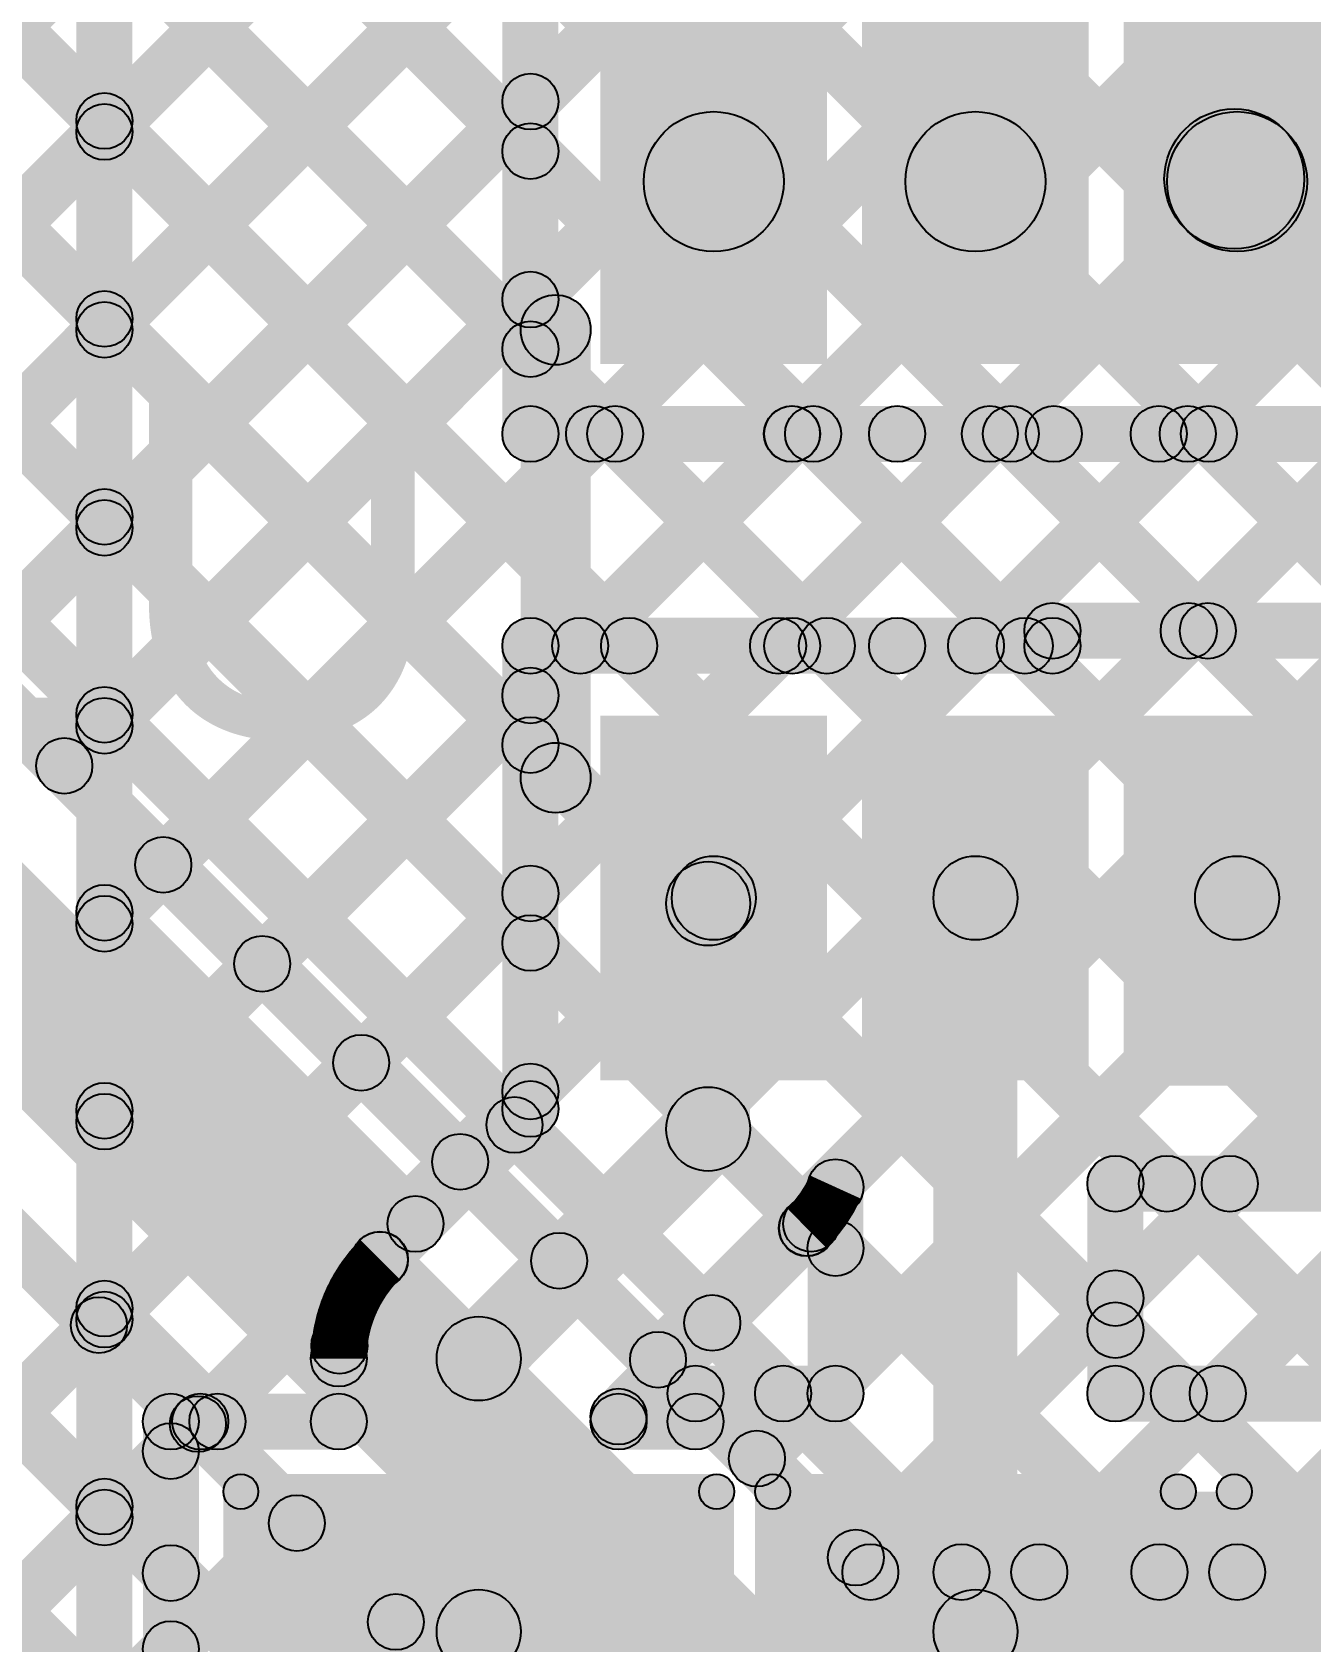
# Model space of a CAD drawing. Header units: millimetres. Extents: x 0 to 5.55, y 0 to 1.02.
# Drawn here: x 1.6252 to 1.8079, y 0.3505 to 0.5805 of the extents above; entities that cross this region are included whole.
import ezdxf

# ---------------------------------------------------------------- set-up
doc = ezdxf.new("R2010")
doc.units = ezdxf.units.MM
doc.header["$MEASUREMENT"] = 0
for name, color, linetype in [('BottomLayer', 5, 'Continuous'), ('BottomOverlay', 54, 'Continuous'), ('BottomPaste', 16, 'Continuous'), ('BottomSolder', 6, 'Continuous'), ('TopLayer', 1, 'Continuous')]:
    doc.layers.add(name, color=color, linetype=linetype)

# ---------------------------------------------------------------- blocks, each defined once
blk = doc.blocks.new('SOT_23_6_B_6')
at = {"layer": 'BottomLayer'}
for points in [[(-0.07323, 0.04961), (-0.02913, 0.04961), (-0.02913, 0.0252), (-0.07323, 0.0252)], [(0.02913, 0.04961), (0.07323, 0.04961), (0.07323, 0.0252), (0.02913, 0.0252)], [(-0.07323, 0.0122), (-0.02913, 0.0122), (-0.02913, -0.0122), (-0.07323, -0.0122)], [(0.02913, 0.0122), (0.07323, 0.0122), (0.07323, -0.0122), (0.02913, -0.0122)], [(-0.07323, -0.0252), (-0.02913, -0.0252), (-0.02913, -0.04961), (-0.07323, -0.04961)], [(0.02913, -0.0252), (0.07323, -0.0252), (0.07323, -0.04961), (0.02913, -0.04961)]]:
    blk.add_hatch(color=5, dxfattribs=at).paths.add_polyline_path(points)
at = {"layer": 'BottomOverlay'}
h = blk.add_hatch(color=54, dxfattribs=at)
edge = h.paths.add_edge_path()
edge.add_arc((-0.03, 0.06), 0.005, 0, 360)
for points in [[(0.031, 0.065), (0.031, 0.055), (-0.03, 0.055), (-0.03, 0.065)], [(0.034, -0.055), (0.034, -0.065), (-0.03, -0.065), (-0.03, -0.055)]]:
    blk.add_hatch(color=54, dxfattribs=at).paths.add_polyline_path(points)
h = blk.add_hatch(color=54, dxfattribs=at)
edge = h.paths.add_edge_path()
edge.add_arc((0.031, 0.06), 0.005, 0, 360)
h = blk.add_hatch(color=54, dxfattribs=at)
edge = h.paths.add_edge_path()
edge.add_arc((-0.09466, -0.039), 0.005, 0, 360)
h = blk.add_hatch(color=54, dxfattribs=at)
edge = h.paths.add_edge_path()
edge.add_arc((-0.08334, -0.039), 0.005, 0, 360)
h = blk.add_hatch(color=54, dxfattribs=at)
edge = h.paths.add_edge_path()
edge.add_arc((-0.03, -0.06), 0.005, 0, 360)
h = blk.add_hatch(color=54, dxfattribs=at)
edge = h.paths.add_edge_path()
edge.add_arc((0.034, -0.06), 0.005, 0, 360)
at = {"layer": 'BottomPaste'}
for points in [[(-0.07323, 0.04961), (-0.02913, 0.04961), (-0.02913, 0.0252), (-0.07323, 0.0252)], [(0.02913, 0.04961), (0.07323, 0.04961), (0.07323, 0.0252), (0.02913, 0.0252)], [(-0.07323, 0.0122), (-0.02913, 0.0122), (-0.02913, -0.0122), (-0.07323, -0.0122)], [(0.02913, 0.0122), (0.07323, 0.0122), (0.07323, -0.0122), (0.02913, -0.0122)], [(-0.07323, -0.0252), (-0.02913, -0.0252), (-0.02913, -0.04961), (-0.07323, -0.04961)], [(0.02913, -0.0252), (0.07323, -0.0252), (0.07323, -0.04961), (0.02913, -0.04961)]]:
    blk.add_hatch(color=16, dxfattribs=at).paths.add_polyline_path(points)
at = {"layer": 'BottomSolder'}
for points in [[(-0.07723, 0.05361), (-0.02513, 0.05361), (-0.02513, 0.0212), (-0.07723, 0.0212)], [(0.02513, 0.05361), (0.07723, 0.05361), (0.07723, 0.0212), (0.02513, 0.0212)], [(-0.07723, 0.0162), (-0.02513, 0.0162), (-0.02513, -0.0162), (-0.07723, -0.0162)], [(0.02513, 0.0162), (0.07723, 0.0162), (0.07723, -0.0162), (0.02513, -0.0162)], [(-0.07723, -0.0212), (-0.02513, -0.0212), (-0.02513, -0.05361), (-0.07723, -0.05361)], [(0.02513, -0.0212), (0.07723, -0.0212), (0.07723, -0.05361), (0.02513, -0.05361)]]:
    blk.add_hatch(color=6, dxfattribs=at).paths.add_polyline_path(points)
at = {"layer": 'BottomOverlay', "const_width": 0.01}
blk.add_lwpolyline([(-0.08334, -0.039, 1), (-0.09466, -0.039, 1)], format="xyb", close=True, dxfattribs=at)
at = {"layer": 'BottomOverlay'}
for centre in [(-0.03, 0.06), (0.031, 0.06), (-0.09466, -0.039), (-0.08334, -0.039), (-0.03, -0.06), (0.034, -0.06)]:
    blk.add_circle(centre, 0.005, dxfattribs=at)
blk = doc.blocks.new('RES_0805_B_22')
at = {"layer": 'BottomLayer'}
for points in [[(-0.06, 0.025), (-0.02, 0.025), (-0.02, -0.025), (-0.06, -0.025)], [(0.02, 0.025), (0.06, 0.025), (0.06, -0.025), (0.02, -0.025)]]:
    blk.add_hatch(color=5, dxfattribs=at).paths.add_polyline_path(points)
at = {"layer": 'BottomOverlay'}
h = blk.add_hatch(color=54, dxfattribs=at)
edge = h.paths.add_edge_path()
edge.add_arc((-0.064, 0.029), 0.0025, 0, 360)
h = blk.add_hatch(color=54, dxfattribs=at)
edge = h.paths.add_edge_path()
edge.add_arc((-0.064, 0.029), 0.0025, 0, 360)
for points in [[(0.064, 0.0315), (0.064, 0.0265), (-0.064, 0.0265), (-0.064, 0.0315)], [(-0.0615, -0.029), (-0.0665, -0.029), (-0.0665, 0.029), (-0.0615, 0.029)], [(0.0665, -0.029), (0.0615, -0.029), (0.0615, 0.029), (0.0665, 0.029)], [(0.064, -0.0265), (0.064, -0.0315), (-0.064, -0.0315), (-0.064, -0.0265)]]:
    blk.add_hatch(color=54, dxfattribs=at).paths.add_polyline_path(points)
h = blk.add_hatch(color=54, dxfattribs=at)
edge = h.paths.add_edge_path()
edge.add_arc((0.064, 0.029), 0.0025, 0, 360)
h = blk.add_hatch(color=54, dxfattribs=at)
edge = h.paths.add_edge_path()
edge.add_arc((0.064, 0.029), 0.0025, 0, 360)
h = blk.add_hatch(color=54, dxfattribs=at)
edge = h.paths.add_edge_path()
edge.add_arc((-0.064, -0.029), 0.0025, 0, 360)
h = blk.add_hatch(color=54, dxfattribs=at)
edge = h.paths.add_edge_path()
edge.add_arc((-0.064, -0.029), 0.0025, 0, 360)
h = blk.add_hatch(color=54, dxfattribs=at)
edge = h.paths.add_edge_path()
edge.add_arc((0.064, -0.029), 0.0025, 0, 360)
h = blk.add_hatch(color=54, dxfattribs=at)
edge = h.paths.add_edge_path()
edge.add_arc((0.064, -0.029), 0.0025, 0, 360)
at = {"layer": 'BottomPaste'}
for points in [[(-0.06, 0.025), (-0.02, 0.025), (-0.02, -0.025), (-0.06, -0.025)], [(0.02, 0.025), (0.06, 0.025), (0.06, -0.025), (0.02, -0.025)]]:
    blk.add_hatch(color=16, dxfattribs=at).paths.add_polyline_path(points)
at = {"layer": 'BottomSolder'}
for points in [[(-0.064, 0.029), (-0.016, 0.029), (-0.016, -0.029), (-0.064, -0.029)], [(0.016, 0.029), (0.064, 0.029), (0.064, -0.029), (0.016, -0.029)]]:
    blk.add_hatch(color=6, dxfattribs=at).paths.add_polyline_path(points)
at = {"layer": 'BottomOverlay'}
for centre in [(-0.064, 0.029), (-0.064, 0.029), (0.064, 0.029), (0.064, 0.029), (-0.064, -0.029), (-0.064, -0.029), (0.064, -0.029), (0.064, -0.029)]:
    blk.add_circle(centre, 0.0025, dxfattribs=at)
blk = doc.blocks.new('C__0805_B_29')
at = {"layer": 'BottomLayer'}
for points in [[(-0.06, 0.03), (-0.02, 0.03), (-0.02, -0.03), (-0.06, -0.03)], [(0.02, 0.03), (0.06, 0.03), (0.06, -0.03), (0.02, -0.03)]]:
    blk.add_hatch(color=5, dxfattribs=at).paths.add_polyline_path(points)
at = {"layer": 'BottomOverlay'}
h = blk.add_hatch(color=54, dxfattribs=at)
edge = h.paths.add_edge_path()
edge.add_arc((-0.064, 0.034), 0.0025, 0, 360)
h = blk.add_hatch(color=54, dxfattribs=at)
edge = h.paths.add_edge_path()
edge.add_arc((-0.064, 0.034), 0.0025, 0, 360)
for points in [[(-0.064, 0.0315), (-0.064, 0.0365), (-0.024, 0.0365), (-0.024, 0.0315)], [(0.024, 0.0315), (0.024, 0.0365), (0.064, 0.0365), (0.064, 0.0315)], [(-0.0665, 0.034), (-0.0615, 0.034), (-0.0615, -0.034), (-0.0665, -0.034)], [(0.0615, 0.034), (0.0665, 0.034), (0.0665, -0.034), (0.0615, -0.034)], [(-0.064, -0.0365), (-0.064, -0.0315), (-0.024, -0.0315), (-0.024, -0.0365)], [(0.024, -0.0365), (0.024, -0.0315), (0.064, -0.0315), (0.064, -0.0365)]]:
    blk.add_hatch(color=54, dxfattribs=at).paths.add_polyline_path(points)
h = blk.add_hatch(color=54, dxfattribs=at)
edge = h.paths.add_edge_path()
edge.add_arc((-0.024, 0.034), 0.0025, 0, 360)
h = blk.add_hatch(color=54, dxfattribs=at)
edge = h.paths.add_edge_path()
edge.add_arc((0.024, 0.034), 0.0025, 0, 360)
h = blk.add_hatch(color=54, dxfattribs=at)
edge = h.paths.add_edge_path()
edge.add_arc((0.064, 0.034), 0.0025, 0, 360)
h = blk.add_hatch(color=54, dxfattribs=at)
edge = h.paths.add_edge_path()
edge.add_arc((0.064, 0.034), 0.0025, 0, 360)
h = blk.add_hatch(color=54, dxfattribs=at)
edge = h.paths.add_edge_path()
edge.add_arc((-0.064, -0.034), 0.0025, 0, 360)
h = blk.add_hatch(color=54, dxfattribs=at)
edge = h.paths.add_edge_path()
edge.add_arc((-0.064, -0.034), 0.0025, 0, 360)
h = blk.add_hatch(color=54, dxfattribs=at)
edge = h.paths.add_edge_path()
edge.add_arc((-0.024, -0.034), 0.0025, 0, 360)
h = blk.add_hatch(color=54, dxfattribs=at)
edge = h.paths.add_edge_path()
edge.add_arc((0.024, -0.034), 0.0025, 0, 360)
h = blk.add_hatch(color=54, dxfattribs=at)
edge = h.paths.add_edge_path()
edge.add_arc((0.064, -0.034), 0.0025, 0, 360)
h = blk.add_hatch(color=54, dxfattribs=at)
edge = h.paths.add_edge_path()
edge.add_arc((0.064, -0.034), 0.0025, 0, 360)
at = {"layer": 'BottomPaste'}
for points in [[(-0.06, 0.03), (-0.02, 0.03), (-0.02, -0.03), (-0.06, -0.03)], [(0.02, 0.03), (0.06, 0.03), (0.06, -0.03), (0.02, -0.03)]]:
    blk.add_hatch(color=16, dxfattribs=at).paths.add_polyline_path(points)
at = {"layer": 'BottomSolder'}
for points in [[(-0.06276, 0.03276), (-0.01724, 0.03276), (-0.01724, -0.03276), (-0.06276, -0.03276)], [(0.01724, 0.03276), (0.06276, 0.03276), (0.06276, -0.03276), (0.01724, -0.03276)]]:
    blk.add_hatch(color=6, dxfattribs=at).paths.add_polyline_path(points)
at = {"layer": 'BottomOverlay'}
for centre in [(-0.064, 0.034), (-0.064, 0.034), (-0.024, 0.034), (0.024, 0.034), (0.064, 0.034), (0.064, 0.034), (-0.064, -0.034), (-0.064, -0.034), (-0.024, -0.034), (0.024, -0.034), (0.064, -0.034), (0.064, -0.034)]:
    blk.add_circle(centre, 0.0025, dxfattribs=at)
blk = doc.blocks.new('C__0805_B_44')
at = {"layer": 'BottomLayer'}
for points in [[(-0.06, 0.03), (-0.02, 0.03), (-0.02, -0.03), (-0.06, -0.03)], [(0.02, 0.03), (0.06, 0.03), (0.06, -0.03), (0.02, -0.03)]]:
    blk.add_hatch(color=5, dxfattribs=at).paths.add_polyline_path(points)
at = {"layer": 'BottomOverlay'}
h = blk.add_hatch(color=54, dxfattribs=at)
edge = h.paths.add_edge_path()
edge.add_arc((-0.064, 0.034), 0.0025, 0, 360)
h = blk.add_hatch(color=54, dxfattribs=at)
edge = h.paths.add_edge_path()
edge.add_arc((-0.064, 0.034), 0.0025, 0, 360)
for points in [[(-0.024, 0.0365), (-0.024, 0.0315), (-0.064, 0.0315), (-0.064, 0.0365)], [(0.064, 0.0365), (0.064, 0.0315), (0.024, 0.0315), (0.024, 0.0365)], [(-0.0615, -0.034), (-0.0665, -0.034), (-0.0665, 0.034), (-0.0615, 0.034)], [(0.0665, -0.034), (0.0615, -0.034), (0.0615, 0.034), (0.0665, 0.034)], [(-0.024, -0.0315), (-0.024, -0.0365), (-0.064, -0.0365), (-0.064, -0.0315)], [(0.064, -0.0315), (0.064, -0.0365), (0.024, -0.0365), (0.024, -0.0315)]]:
    blk.add_hatch(color=54, dxfattribs=at).paths.add_polyline_path(points)
h = blk.add_hatch(color=54, dxfattribs=at)
edge = h.paths.add_edge_path()
edge.add_arc((-0.024, 0.034), 0.0025, 0, 360)
h = blk.add_hatch(color=54, dxfattribs=at)
edge = h.paths.add_edge_path()
edge.add_arc((0.024, 0.034), 0.0025, 0, 360)
h = blk.add_hatch(color=54, dxfattribs=at)
edge = h.paths.add_edge_path()
edge.add_arc((0.064, 0.034), 0.0025, 0, 360)
h = blk.add_hatch(color=54, dxfattribs=at)
edge = h.paths.add_edge_path()
edge.add_arc((0.064, 0.034), 0.0025, 0, 360)
h = blk.add_hatch(color=54, dxfattribs=at)
edge = h.paths.add_edge_path()
edge.add_arc((-0.064, -0.034), 0.0025, 0, 360)
h = blk.add_hatch(color=54, dxfattribs=at)
edge = h.paths.add_edge_path()
edge.add_arc((-0.064, -0.034), 0.0025, 0, 360)
h = blk.add_hatch(color=54, dxfattribs=at)
edge = h.paths.add_edge_path()
edge.add_arc((-0.024, -0.034), 0.0025, 0, 360)
h = blk.add_hatch(color=54, dxfattribs=at)
edge = h.paths.add_edge_path()
edge.add_arc((0.024, -0.034), 0.0025, 0, 360)
h = blk.add_hatch(color=54, dxfattribs=at)
edge = h.paths.add_edge_path()
edge.add_arc((0.064, -0.034), 0.0025, 0, 360)
h = blk.add_hatch(color=54, dxfattribs=at)
edge = h.paths.add_edge_path()
edge.add_arc((0.064, -0.034), 0.0025, 0, 360)
at = {"layer": 'BottomPaste'}
for points in [[(-0.06, 0.03), (-0.02, 0.03), (-0.02, -0.03), (-0.06, -0.03)], [(0.02, 0.03), (0.06, 0.03), (0.06, -0.03), (0.02, -0.03)]]:
    blk.add_hatch(color=16, dxfattribs=at).paths.add_polyline_path(points)
at = {"layer": 'BottomSolder'}
for points in [[(-0.06276, 0.03276), (-0.01724, 0.03276), (-0.01724, -0.03276), (-0.06276, -0.03276)], [(0.01724, 0.03276), (0.06276, 0.03276), (0.06276, -0.03276), (0.01724, -0.03276)]]:
    blk.add_hatch(color=6, dxfattribs=at).paths.add_polyline_path(points)
at = {"layer": 'BottomOverlay'}
for centre in [(-0.064, 0.034), (-0.064, 0.034), (-0.024, 0.034), (0.024, 0.034), (0.064, 0.034), (0.064, 0.034), (-0.064, -0.034), (-0.064, -0.034), (-0.024, -0.034), (0.024, -0.034), (0.064, -0.034), (0.064, -0.034)]:
    blk.add_circle(centre, 0.0025, dxfattribs=at)

msp = doc.modelspace()

# ---------------------------------------------------------------- hatches: boundary and pattern name
at = {"layer": 'BottomLayer'}
for points in [[(1.6395, 0.30098), (1.6315, 0.30098), (1.6315, 0.68402), (1.6395, 0.68402)], [(1.7326, 0.55918), (1.7126, 0.55918), (1.7126, 0.6634), (1.7326, 0.6634)], [(1.807, 0.55958), (1.787, 0.55958), (1.787, 0.663), (1.807, 0.663)], [(1.63833, 0.56345), (1.63267, 0.56911), (1.69577, 0.63221), (1.70143, 0.62655)], [(1.63267, 0.62159), (1.63833, 0.62725), (1.69922, 0.56636), (1.69357, 0.5607)], [(1.77, 0.55918), (1.75, 0.55918), (1.75, 0.615), (1.77, 0.615)], [(1.63833, 0.53517), (1.63267, 0.54083), (1.69577, 0.60392), (1.70143, 0.59827)], [(1.63267, 0.59331), (1.63833, 0.59897), (1.69922, 0.53807), (1.69357, 0.53242)], [(1.70039, 0.52313), (1.69239, 0.52313), (1.69239, 0.59523), (1.70039, 0.59523)], [(1.63833, 0.50688), (1.63267, 0.51254), (1.69357, 0.57343), (1.69922, 0.56778)], [(1.63267, 0.56503), (1.63833, 0.57068), (1.71332, 0.49569), (1.70766, 0.49004)], [(1.78993, 0.55251), (1.80407, 0.56665), (1.80447, 0.56625), (1.79033, 0.55211)], [(1.63833, 0.4786), (1.63267, 0.48426), (1.69357, 0.54515), (1.69922, 0.53949)], [(1.63267, 0.53674), (1.63833, 0.5424), (1.69922, 0.4815), (1.69357, 0.47585)], [(1.69639, 0.51913), (1.69639, 0.52713), (1.7338, 0.52713), (1.7338, 0.51913)], [(1.7338, 0.51913), (1.7338, 0.52713), (1.7488, 0.52713), (1.7488, 0.51913)], [(1.7338, 0.51913), (1.7338, 0.52713), (1.7488, 0.52713), (1.7488, 0.51913)], [(1.7488, 0.51913), (1.7488, 0.52713), (1.7712, 0.52713), (1.7712, 0.51913)], [(1.7712, 0.51913), (1.7712, 0.52713), (1.7862, 0.52713), (1.7862, 0.51913)], [(1.7712, 0.51913), (1.7712, 0.52713), (1.7862, 0.52713), (1.7862, 0.51913)], [(1.7862, 0.51913), (1.7862, 0.52713), (1.82361, 0.52713), (1.82361, 0.51913)], [(1.63833, 0.45032), (1.63267, 0.45597), (1.70266, 0.52596), (1.70832, 0.52031)], [(1.70634, 0.49004), (1.70068, 0.49569), (1.73095, 0.52596), (1.7366, 0.52031)], [(1.70568, 0.52031), (1.71133, 0.52596), (1.7416, 0.49569), (1.73594, 0.49004)], [(1.73462, 0.49004), (1.72896, 0.49569), (1.75923, 0.52596), (1.76489, 0.52031)], [(1.73396, 0.52031), (1.73962, 0.52596), (1.76989, 0.49569), (1.76423, 0.49004)], [(1.7629, 0.49004), (1.75725, 0.49569), (1.78751, 0.52596), (1.79317, 0.52031)], [(1.76224, 0.52031), (1.7679, 0.52596), (1.79604, 0.49783), (1.79038, 0.49217)], [(1.79332, 0.49217), (1.78766, 0.49783), (1.8158, 0.52596), (1.82146, 0.52031)], [(1.79053, 0.52031), (1.79619, 0.52596), (1.82432, 0.49783), (1.81866, 0.49217)], [(1.63267, 0.50846), (1.63833, 0.51411), (1.69922, 0.45322), (1.69357, 0.44756)], [(1.69639, 0.48887), (1.69639, 0.49687), (1.7338, 0.49687), (1.7338, 0.48887)], [(1.7338, 0.48887), (1.7338, 0.49687), (1.7488, 0.49687), (1.7488, 0.48887)], [(1.7338, 0.48887), (1.7338, 0.49687), (1.7488, 0.49687), (1.7488, 0.48887)], [(1.7488, 0.48887), (1.7488, 0.49687), (1.771, 0.49687), (1.771, 0.48887)], [(1.771, 0.491), (1.771, 0.499), (1.827, 0.499), (1.827, 0.491)], [(1.69922, 0.48292), (1.69357, 0.48858), (1.70068, 0.49569), (1.70634, 0.49004)], [(1.70039, 0.42668), (1.69239, 0.42668), (1.69239, 0.49287), (1.70039, 0.49287)], [(1.63833, 0.42203), (1.63267, 0.42769), (1.69357, 0.48858), (1.69922, 0.48292)], [(1.63267, 0.48017), (1.63833, 0.48583), (1.69694, 0.42722), (1.69128, 0.42156)], [(1.785, 0.43), (1.882, 0.43), (1.882, 0.481), (1.785, 0.481)], [(1.7974, 0.45082), (1.7974, 0.46282), (1.86018, 0.46282), (1.86018, 0.45082)], [(1.63833, 0.39375), (1.63267, 0.3994), (1.69357, 0.4603), (1.69922, 0.45464)], [(1.72604, 0.45178), (1.71756, 0.46026), (1.71836, 0.46106), (1.72684, 0.45258)], [(1.63267, 0.45189), (1.63833, 0.45755), (1.68279, 0.41308), (1.67714, 0.40742)], [(1.7278, 0.4238), (1.7158, 0.4238), (1.7158, 0.45602), (1.7278, 0.45602)], [(1.766, 0.352), (1.754, 0.352), (1.754, 0.45682), (1.766, 0.45682)], [(1.65204, 0.37917), (1.64638, 0.38483), (1.69357, 0.43201), (1.69922, 0.42636)], [(1.63267, 0.4236), (1.63833, 0.42926), (1.67191, 0.39568), (1.66626, 0.39002)], [(1.67772, 0.40235), (1.67206, 0.408), (1.69357, 0.42951), (1.69922, 0.42385)], [(1.69324, 0.38676), (1.68476, 0.39524), (1.71756, 0.42804), (1.72604, 0.41956)], [(1.78283, 0.39683), (1.77717, 0.40248), (1.79352, 0.41883), (1.79917, 0.41317)], [(1.78, 0.412), (1.78, 0.42), (1.896, 0.42), (1.896, 0.412)], [(1.78453, 0.41317), (1.79018, 0.41883), (1.82018, 0.38883), (1.81453, 0.38317)], [(1.79746, 0.38317), (1.7918, 0.38883), (1.8218, 0.41883), (1.82746, 0.41317)], [(1.744, 0.386), (1.736, 0.386), (1.736, 0.41551), (1.744, 0.41551)], [(1.784, 0.386), (1.776, 0.386), (1.776, 0.416), (1.784, 0.416)], [(1.71183, 0.37989), (1.70617, 0.38554), (1.73308, 0.41246), (1.73874, 0.4068)], [(1.73369, 0.40743), (1.73935, 0.41309), (1.74283, 0.40961), (1.73717, 0.40396)], [(1.63267, 0.39532), (1.63833, 0.40098), (1.65448, 0.38483), (1.64882, 0.37917)], [(1.71956, 0.39328), (1.72522, 0.39894), (1.73533, 0.38883), (1.72967, 0.38317)], [(1.77717, 0.39224), (1.78283, 0.3979), (1.7919, 0.38883), (1.78624, 0.38317)], [(1.673, 0.382), (1.665, 0.382), (1.665, 0.391), (1.673, 0.391)], [(1.695, 0.352), (1.683, 0.352), (1.683, 0.391), (1.695, 0.391)], [(1.72, 0.382), (1.72, 0.39), (1.74, 0.39), (1.74, 0.382)], [(1.78, 0.382), (1.78, 0.39), (1.9191, 0.39), (1.9191, 0.382)], [(1.64783, 0.37496), (1.64217, 0.38062), (1.64638, 0.38483), (1.65204, 0.37917)], [(1.645, 0.378), (1.645, 0.386), (1.669, 0.386), (1.669, 0.378)], [(1.709, 0.378), (1.709, 0.386), (1.72, 0.386), (1.72, 0.378)], [(1.724, 0.382), (1.716, 0.382), (1.716, 0.386), (1.724, 0.386)], [(1.649, 0.314), (1.641, 0.314), (1.641, 0.382), (1.649, 0.382)], [(1.63833, 0.36546), (1.63267, 0.37112), (1.64217, 0.38062), (1.64783, 0.37496)], [(1.63267, 0.36704), (1.63833, 0.37269), (1.64783, 0.36319), (1.64217, 0.35754)], [(1.734, 0.322), (1.919, 0.322), (1.919, 0.372), (1.734, 0.372)], [(1.76, 0.346), (1.76, 0.358), (1.831, 0.358), (1.831, 0.346)], [(1.63833, 0.33718), (1.63267, 0.34284), (1.64217, 0.35234), (1.64783, 0.34668)]]:
    msp.add_hatch(color=5, dxfattribs=at).paths.add_polyline_path(points)
h = msp.add_hatch(color=5, dxfattribs=at)
edge = h.paths.add_edge_path()
edge.add_arc((1.69639, 0.57061), 0.004, 0, 360)
h = msp.add_hatch(color=5, dxfattribs=at)
edge = h.paths.add_edge_path()
edge.add_arc((1.6355, 0.56785), 0.004, 0, 360)
h = msp.add_hatch(color=5, dxfattribs=at)
edge = h.paths.add_edge_path()
edge.add_arc((1.6355, 0.56628), 0.004, 0, 360)
h = msp.add_hatch(color=5, dxfattribs=at)
edge = h.paths.add_edge_path()
edge.add_arc((1.7226, 0.55918), 0.01, 0, 360)
h = msp.add_hatch(color=5, dxfattribs=at)
edge = h.paths.add_edge_path()
edge.add_arc((1.76, 0.55918), 0.01, 0, 360)
h = msp.add_hatch(color=5, dxfattribs=at)
edge = h.paths.add_edge_path()
edge.add_arc((1.797, 0.55958), 0.01, 0, 360)
h = msp.add_hatch(color=5, dxfattribs=at)
edge = h.paths.add_edge_path()
edge.add_arc((1.797, 0.55958), 0.01, 0, 360)
h = msp.add_hatch(color=5, dxfattribs=at)
edge = h.paths.add_edge_path()
edge.add_arc((1.7974, 0.55918), 0.01, 0, 360)
h = msp.add_hatch(color=5, dxfattribs=at)
edge = h.paths.add_edge_path()
edge.add_arc((1.69639, 0.56353), 0.004, 0, 360)
h = msp.add_hatch(color=5, dxfattribs=at)
edge = h.paths.add_edge_path()
edge.add_arc((1.69639, 0.54232), 0.004, 0, 360)
h = msp.add_hatch(color=5, dxfattribs=at)
edge = h.paths.add_edge_path()
edge.add_arc((1.6355, 0.53957), 0.004, 0, 360)
h = msp.add_hatch(color=5, dxfattribs=at)
edge = h.paths.add_edge_path()
edge.add_arc((1.6355, 0.538), 0.004, 0, 360)
h = msp.add_hatch(color=5, dxfattribs=at)
edge = h.paths.add_edge_path()
edge.add_arc((1.69639, 0.53524), 0.004, 0, 360)
h = msp.add_hatch(color=5, dxfattribs=at)
edge = h.paths.add_edge_path()
edge.add_arc((1.69639, 0.52313), 0.004, 0, 360)
h = msp.add_hatch(color=5, dxfattribs=at)
edge = h.paths.add_edge_path()
edge.add_arc((1.69639, 0.52313), 0.004, 0, 360)
h = msp.add_hatch(color=5, dxfattribs=at)
edge = h.paths.add_edge_path()
edge.add_arc((1.70549, 0.52313), 0.004, 0, 360)
h = msp.add_hatch(color=5, dxfattribs=at)
edge = h.paths.add_edge_path()
edge.add_arc((1.7085, 0.52313), 0.004, 0, 360)
h = msp.add_hatch(color=5, dxfattribs=at)
edge = h.paths.add_edge_path()
edge.add_arc((1.73377, 0.52313), 0.004, 0, 360)
h = msp.add_hatch(color=5, dxfattribs=at)
edge = h.paths.add_edge_path()
edge.add_arc((1.7338, 0.52313), 0.004, 0, 360)
h = msp.add_hatch(color=5, dxfattribs=at)
edge = h.paths.add_edge_path()
edge.add_arc((1.7338, 0.52313), 0.004, 0, 360)
h = msp.add_hatch(color=5, dxfattribs=at)
edge = h.paths.add_edge_path()
edge.add_arc((1.7338, 0.52313), 0.004, 0, 360)
h = msp.add_hatch(color=5, dxfattribs=at)
edge = h.paths.add_edge_path()
edge.add_arc((1.73679, 0.52313), 0.004, 0, 360)
h = msp.add_hatch(color=5, dxfattribs=at)
edge = h.paths.add_edge_path()
edge.add_arc((1.7488, 0.52313), 0.004, 0, 360)
h = msp.add_hatch(color=5, dxfattribs=at)
edge = h.paths.add_edge_path()
edge.add_arc((1.7488, 0.52313), 0.004, 0, 360)
h = msp.add_hatch(color=5, dxfattribs=at)
edge = h.paths.add_edge_path()
edge.add_arc((1.7488, 0.52313), 0.004, 0, 360)
h = msp.add_hatch(color=5, dxfattribs=at)
edge = h.paths.add_edge_path()
edge.add_arc((1.76206, 0.52313), 0.004, 0, 360)
h = msp.add_hatch(color=5, dxfattribs=at)
edge = h.paths.add_edge_path()
edge.add_arc((1.76507, 0.52313), 0.004, 0, 360)
h = msp.add_hatch(color=5, dxfattribs=at)
edge = h.paths.add_edge_path()
edge.add_arc((1.7712, 0.52313), 0.004, 0, 360)
h = msp.add_hatch(color=5, dxfattribs=at)
edge = h.paths.add_edge_path()
edge.add_arc((1.7712, 0.52313), 0.004, 0, 360)
h = msp.add_hatch(color=5, dxfattribs=at)
edge = h.paths.add_edge_path()
edge.add_arc((1.7712, 0.52313), 0.004, 0, 360)
h = msp.add_hatch(color=5, dxfattribs=at)
edge = h.paths.add_edge_path()
edge.add_arc((1.7862, 0.52313), 0.004, 0, 360)
h = msp.add_hatch(color=5, dxfattribs=at)
edge = h.paths.add_edge_path()
edge.add_arc((1.7862, 0.52313), 0.004, 0, 360)
h = msp.add_hatch(color=5, dxfattribs=at)
edge = h.paths.add_edge_path()
edge.add_arc((1.7862, 0.52313), 0.004, 0, 360)
h = msp.add_hatch(color=5, dxfattribs=at)
edge = h.paths.add_edge_path()
edge.add_arc((1.79034, 0.52313), 0.004, 0, 360)
h = msp.add_hatch(color=5, dxfattribs=at)
edge = h.paths.add_edge_path()
edge.add_arc((1.79336, 0.52313), 0.004, 0, 360)
h = msp.add_hatch(color=5, dxfattribs=at)
edge = h.paths.add_edge_path()
edge.add_arc((1.6355, 0.51129), 0.004, 0, 360)
h = msp.add_hatch(color=5, dxfattribs=at)
edge = h.paths.add_edge_path()
edge.add_arc((1.6355, 0.50971), 0.004, 0, 360)
h = msp.add_hatch(color=5, dxfattribs=at)
edge = h.paths.add_edge_path()
edge.add_arc((1.69639, 0.49287), 0.004, 0, 360)
h = msp.add_hatch(color=5, dxfattribs=at)
edge = h.paths.add_edge_path()
edge.add_arc((1.69639, 0.49287), 0.004, 0, 360)
h = msp.add_hatch(color=5, dxfattribs=at)
edge = h.paths.add_edge_path()
edge.add_arc((1.70351, 0.49287), 0.004, 0, 360)
h = msp.add_hatch(color=5, dxfattribs=at)
edge = h.paths.add_edge_path()
edge.add_arc((1.70351, 0.49287), 0.004, 0, 360)
h = msp.add_hatch(color=5, dxfattribs=at)
edge = h.paths.add_edge_path()
edge.add_arc((1.71049, 0.49287), 0.004, 0, 360)
h = msp.add_hatch(color=5, dxfattribs=at)
edge = h.paths.add_edge_path()
edge.add_arc((1.73179, 0.49287), 0.004, 0, 360)
h = msp.add_hatch(color=5, dxfattribs=at)
edge = h.paths.add_edge_path()
edge.add_arc((1.7338, 0.49287), 0.004, 0, 360)
h = msp.add_hatch(color=5, dxfattribs=at)
edge = h.paths.add_edge_path()
edge.add_arc((1.7338, 0.49287), 0.004, 0, 360)
h = msp.add_hatch(color=5, dxfattribs=at)
edge = h.paths.add_edge_path()
edge.add_arc((1.7338, 0.49287), 0.004, 0, 360)
h = msp.add_hatch(color=5, dxfattribs=at)
edge = h.paths.add_edge_path()
edge.add_arc((1.73877, 0.49287), 0.004, 0, 360)
h = msp.add_hatch(color=5, dxfattribs=at)
edge = h.paths.add_edge_path()
edge.add_arc((1.7488, 0.49287), 0.004, 0, 360)
h = msp.add_hatch(color=5, dxfattribs=at)
edge = h.paths.add_edge_path()
edge.add_arc((1.7488, 0.49287), 0.004, 0, 360)
h = msp.add_hatch(color=5, dxfattribs=at)
edge = h.paths.add_edge_path()
edge.add_arc((1.7488, 0.49287), 0.004, 0, 360)
h = msp.add_hatch(color=5, dxfattribs=at)
edge = h.paths.add_edge_path()
edge.add_arc((1.76008, 0.49287), 0.004, 0, 360)
h = msp.add_hatch(color=5, dxfattribs=at)
edge = h.paths.add_edge_path()
edge.add_arc((1.76706, 0.49287), 0.004, 0, 360)
h = msp.add_hatch(color=5, dxfattribs=at)
edge = h.paths.add_edge_path()
edge.add_arc((1.771, 0.495), 0.004, 0, 360)
h = msp.add_hatch(color=5, dxfattribs=at)
edge = h.paths.add_edge_path()
edge.add_arc((1.771, 0.49287), 0.004, 0, 360)
h = msp.add_hatch(color=5, dxfattribs=at)
edge = h.paths.add_edge_path()
edge.add_arc((1.79049, 0.495), 0.004, 0, 360)
h = msp.add_hatch(color=5, dxfattribs=at)
edge = h.paths.add_edge_path()
edge.add_arc((1.79321, 0.495), 0.004, 0, 360)
h = msp.add_hatch(color=5, dxfattribs=at)
edge = h.paths.add_edge_path()
edge.add_arc((1.69639, 0.48575), 0.004, 0, 360)
h = msp.add_hatch(color=5, dxfattribs=at)
edge = h.paths.add_edge_path()
edge.add_arc((1.69639, 0.48575), 0.004, 0, 360)
h = msp.add_hatch(color=5, dxfattribs=at)
edge = h.paths.add_edge_path()
edge.add_arc((1.6355, 0.483), 0.004, 0, 360)
h = msp.add_hatch(color=5, dxfattribs=at)
edge = h.paths.add_edge_path()
edge.add_arc((1.6355, 0.48143), 0.004, 0, 360)
h = msp.add_hatch(color=5, dxfattribs=at)
edge = h.paths.add_edge_path()
edge.add_arc((1.69639, 0.47868), 0.004, 0, 360)
h = msp.add_hatch(color=5, dxfattribs=at)
edge = h.paths.add_edge_path()
edge.add_arc((1.7226, 0.45682), 0.006, 0, 360)
h = msp.add_hatch(color=5, dxfattribs=at)
edge = h.paths.add_edge_path()
edge.add_arc((1.76, 0.45682), 0.006, 0, 360)
h = msp.add_hatch(color=5, dxfattribs=at)
edge = h.paths.add_edge_path()
edge.add_arc((1.7974, 0.45682), 0.006, 0, 360)
h = msp.add_hatch(color=5, dxfattribs=at)
edge = h.paths.add_edge_path()
edge.add_arc((1.69639, 0.45747), 0.004, 0, 360)
h = msp.add_hatch(color=5, dxfattribs=at)
edge = h.paths.add_edge_path()
edge.add_arc((1.7218, 0.45602), 0.006, 0, 360)
h = msp.add_hatch(color=5, dxfattribs=at)
edge = h.paths.add_edge_path()
edge.add_arc((1.7218, 0.45602), 0.006, 0, 360)
h = msp.add_hatch(color=5, dxfattribs=at)
edge = h.paths.add_edge_path()
edge.add_arc((1.6355, 0.45472), 0.004, 0, 360)
h = msp.add_hatch(color=5, dxfattribs=at)
edge = h.paths.add_edge_path()
edge.add_arc((1.6355, 0.45314), 0.004, 0, 360)
h = msp.add_hatch(color=5, dxfattribs=at)
edge = h.paths.add_edge_path()
edge.add_arc((1.69639, 0.45039), 0.004, 0, 360)
h = msp.add_hatch(color=5, dxfattribs=at)
edge = h.paths.add_edge_path()
edge.add_arc((1.69639, 0.42918), 0.004, 0, 360)
h = msp.add_hatch(color=5, dxfattribs=at)
edge = h.paths.add_edge_path()
edge.add_arc((1.6355, 0.42643), 0.004, 0, 360)
h = msp.add_hatch(color=5, dxfattribs=at)
edge = h.paths.add_edge_path()
edge.add_arc((1.69639, 0.42668), 0.004, 0, 360)
h = msp.add_hatch(color=5, dxfattribs=at)
edge = h.paths.add_edge_path()
edge.add_arc((1.69639, 0.42668), 0.004, 0, 360)
h = msp.add_hatch(color=5, dxfattribs=at)
edge = h.paths.add_edge_path()
edge.add_arc((1.6355, 0.42486), 0.004, 0, 360)
h = msp.add_hatch(color=5, dxfattribs=at)
edge = h.paths.add_edge_path()
edge.add_arc((1.69411, 0.42439), 0.004, 0, 360)
h = msp.add_hatch(color=5, dxfattribs=at)
edge = h.paths.add_edge_path()
edge.add_arc((1.7218, 0.4238), 0.006, 0, 360)
h = msp.add_hatch(color=5, dxfattribs=at)
edge = h.paths.add_edge_path()
edge.add_arc((1.7218, 0.4238), 0.006, 0, 360)
h = msp.add_hatch(color=5, dxfattribs=at)
edge = h.paths.add_edge_path()
edge.add_arc((1.74, 0.41551), 0.004, 0, 360)
h = msp.add_hatch(color=5, dxfattribs=at)
edge = h.paths.add_edge_path()
edge.add_arc((1.74, 0.41551), 0.004, 0, 360)
h = msp.add_hatch(color=5, dxfattribs=at)
edge = h.paths.add_edge_path()
edge.add_arc((1.74, 0.41551), 0.004, 0, 360)
h = msp.add_hatch(color=5, dxfattribs=at)
edge = h.paths.add_edge_path()
edge.add_arc((1.78, 0.416), 0.004, 0, 360)
h = msp.add_hatch(color=5, dxfattribs=at)
edge = h.paths.add_edge_path()
edge.add_arc((1.78, 0.416), 0.004, 0, 360)
h = msp.add_hatch(color=5, dxfattribs=at)
edge = h.paths.add_edge_path()
edge.add_arc((1.78735, 0.416), 0.004, 0, 360)
h = msp.add_hatch(color=5, dxfattribs=at)
edge = h.paths.add_edge_path()
edge.add_arc((1.79635, 0.416), 0.004, 0, 360)
h = msp.add_hatch(color=5, dxfattribs=at)
edge = h.paths.add_edge_path()
edge.add_arc((1.67997, 0.41025), 0.004, 0, 360)
h = msp.add_hatch(color=5, dxfattribs=at)
edge = h.paths.add_edge_path()
edge.add_arc((1.73652, 0.41026), 0.004, 0, 360)
h = msp.add_hatch(color=5, dxfattribs=at)
edge = h.paths.add_edge_path()
edge.add_arc((1.73591, 0.40963), 0.004, 0, 360)
h = msp.add_hatch(color=5, dxfattribs=at)
edge = h.paths.add_edge_path()
edge.add_arc((1.73591, 0.40963), 0.004, 0, 360)
h = msp.add_hatch(color=5, dxfattribs=at)
edge = h.paths.add_edge_path()
edge.add_arc((1.73594, 0.40966), 0.004, 0, 360)
h = msp.add_hatch(color=5, dxfattribs=at)
edge = h.paths.add_edge_path()
edge.add_arc((1.74, 0.40679), 0.004, 0, 360)
h = msp.add_hatch(color=5, dxfattribs=at)
edge = h.paths.add_edge_path()
edge.add_arc((1.67486, 0.40514), 0.004, 0, 360)
h = msp.add_hatch(color=5, dxfattribs=at)
edge = h.paths.add_edge_path()
edge.add_arc((1.67489, 0.40517), 0.004, 0, 360)
h = msp.add_hatch(color=5, dxfattribs=at)
edge = h.paths.add_edge_path()
edge.add_arc((1.67489, 0.40517), 0.004, 0, 360)
h = msp.add_hatch(color=5, dxfattribs=at)
edge = h.paths.add_edge_path()
edge.add_arc((1.78, 0.39965), 0.004, 0, 360)
h = msp.add_hatch(color=5, dxfattribs=at)
edge = h.paths.add_edge_path()
edge.add_arc((1.6355, 0.39815), 0.004, 0, 360)
h = msp.add_hatch(color=5, dxfattribs=at)
edge = h.paths.add_edge_path()
edge.add_arc((1.6355, 0.39658), 0.004, 0, 360)
h = msp.add_hatch(color=5, dxfattribs=at)
edge = h.paths.add_edge_path()
edge.add_arc((1.72239, 0.39611), 0.004, 0, 360)
h = msp.add_hatch(color=5, dxfattribs=at)
edge = h.paths.add_edge_path()
edge.add_arc((1.78, 0.39507), 0.004, 0, 360)
h = msp.add_hatch(color=5, dxfattribs=at)
edge = h.paths.add_edge_path()
edge.add_arc((1.66909, 0.39285), 0.004, 0, 360)
h = msp.add_hatch(color=5, dxfattribs=at)
edge = h.paths.add_edge_path()
edge.add_arc((1.689, 0.391), 0.006, 0, 360)
h = msp.add_hatch(color=5, dxfattribs=at)
edge = h.paths.add_edge_path()
edge.add_arc((1.689, 0.391), 0.006, 0, 360)
h = msp.add_hatch(color=5, dxfattribs=at)
edge = h.paths.add_edge_path()
edge.add_arc((1.669, 0.391), 0.004, 0, 360)
h = msp.add_hatch(color=5, dxfattribs=at)
edge = h.paths.add_edge_path()
edge.add_arc((1.669, 0.391), 0.004, 0, 360)
h = msp.add_hatch(color=5, dxfattribs=at)
edge = h.paths.add_edge_path()
edge.add_arc((1.669, 0.391), 0.004, 0, 360)
h = msp.add_hatch(color=5, dxfattribs=at)
edge = h.paths.add_edge_path()
edge.add_arc((1.72, 0.386), 0.004, 0, 360)
h = msp.add_hatch(color=5, dxfattribs=at)
edge = h.paths.add_edge_path()
edge.add_arc((1.72, 0.386), 0.004, 0, 360)
h = msp.add_hatch(color=5, dxfattribs=at)
edge = h.paths.add_edge_path()
edge.add_arc((1.7325, 0.386), 0.004, 0, 360)
h = msp.add_hatch(color=5, dxfattribs=at)
edge = h.paths.add_edge_path()
edge.add_arc((1.74, 0.386), 0.004, 0, 360)
h = msp.add_hatch(color=5, dxfattribs=at)
edge = h.paths.add_edge_path()
edge.add_arc((1.74, 0.386), 0.004, 0, 360)
h = msp.add_hatch(color=5, dxfattribs=at)
edge = h.paths.add_edge_path()
edge.add_arc((1.78, 0.386), 0.004, 0, 360)
h = msp.add_hatch(color=5, dxfattribs=at)
edge = h.paths.add_edge_path()
edge.add_arc((1.78, 0.386), 0.004, 0, 360)
h = msp.add_hatch(color=5, dxfattribs=at)
edge = h.paths.add_edge_path()
edge.add_arc((1.78907, 0.386), 0.004, 0, 360)
h = msp.add_hatch(color=5, dxfattribs=at)
edge = h.paths.add_edge_path()
edge.add_arc((1.79463, 0.386), 0.004, 0, 360)
h = msp.add_hatch(color=5, dxfattribs=at)
edge = h.paths.add_edge_path()
edge.add_arc((1.709, 0.38272), 0.004, 0, 360)
h = msp.add_hatch(color=5, dxfattribs=at)
edge = h.paths.add_edge_path()
edge.add_arc((1.645, 0.382), 0.004, 0, 360)
h = msp.add_hatch(color=5, dxfattribs=at)
edge = h.paths.add_edge_path()
edge.add_arc((1.645, 0.382), 0.004, 0, 360)
h = msp.add_hatch(color=5, dxfattribs=at)
edge = h.paths.add_edge_path()
edge.add_arc((1.64921, 0.382), 0.004, 0, 360)
h = msp.add_hatch(color=5, dxfattribs=at)
edge = h.paths.add_edge_path()
edge.add_arc((1.64921, 0.382), 0.004, 0, 360)
h = msp.add_hatch(color=5, dxfattribs=at)
edge = h.paths.add_edge_path()
edge.add_arc((1.65165, 0.382), 0.004, 0, 360)
h = msp.add_hatch(color=5, dxfattribs=at)
edge = h.paths.add_edge_path()
edge.add_arc((1.669, 0.382), 0.004, 0, 360)
h = msp.add_hatch(color=5, dxfattribs=at)
edge = h.paths.add_edge_path()
edge.add_arc((1.669, 0.382), 0.004, 0, 360)
h = msp.add_hatch(color=5, dxfattribs=at)
edge = h.paths.add_edge_path()
edge.add_arc((1.709, 0.382), 0.004, 0, 360)
h = msp.add_hatch(color=5, dxfattribs=at)
edge = h.paths.add_edge_path()
edge.add_arc((1.72, 0.382), 0.004, 0, 360)
h = msp.add_hatch(color=5, dxfattribs=at)
edge = h.paths.add_edge_path()
edge.add_arc((1.72, 0.382), 0.004, 0, 360)
h = msp.add_hatch(color=5, dxfattribs=at)
edge = h.paths.add_edge_path()
edge.add_arc((1.645, 0.37779), 0.004, 0, 360)
h = msp.add_hatch(color=5, dxfattribs=at)
edge = h.paths.add_edge_path()
edge.add_arc((1.645, 0.37779), 0.004, 0, 360)
h = msp.add_hatch(color=5, dxfattribs=at)
edge = h.paths.add_edge_path()
edge.add_arc((1.6355, 0.36986), 0.004, 0, 360)
h = msp.add_hatch(color=5, dxfattribs=at)
edge = h.paths.add_edge_path()
edge.add_arc((1.6355, 0.36829), 0.004, 0, 360)
h = msp.add_hatch(color=5, dxfattribs=at)
edge = h.paths.add_edge_path()
edge.add_arc((1.645, 0.36036), 0.004, 0, 360)
h = msp.add_hatch(color=5, dxfattribs=at)
edge = h.paths.add_edge_path()
edge.add_arc((1.689, 0.352), 0.006, 0, 360)
h = msp.add_hatch(color=5, dxfattribs=at)
edge = h.paths.add_edge_path()
edge.add_arc((1.76, 0.352), 0.006, 0, 360)
h = msp.add_hatch(color=5, dxfattribs=at)
edge = h.paths.add_edge_path()
edge.add_arc((1.76, 0.352), 0.006, 0, 360)
h = msp.add_hatch(color=5, dxfattribs=at)
edge = h.paths.add_edge_path()
edge.add_arc((1.645, 0.34951), 0.004, 0, 360)
at = {"layer": 'TopLayer'}
for points in [[(1.36774, 0.80167), (1.3734, 0.80733), (1.8174, 0.36333), (1.81174, 0.35767)], [(1.39603, 0.80167), (1.40168, 0.80733), (1.84568, 0.36333), (1.84003, 0.35767)], [(1.42431, 0.80167), (1.42997, 0.80733), (1.87397, 0.36333), (1.86831, 0.35767)], [(1.45259, 0.80167), (1.45825, 0.80733), (1.90225, 0.36333), (1.89659, 0.35767)], [(1.48088, 0.80167), (1.48654, 0.80733), (1.93054, 0.36333), (1.92488, 0.35767)], [(1.50916, 0.80167), (1.51482, 0.80733), (1.95882, 0.36333), (1.95316, 0.35767)], [(1.57603, 0.52944), (1.57038, 0.5351), (1.84261, 0.80733), (1.84826, 0.80167)], [(1.59018, 0.5153), (1.58452, 0.52096), (1.87089, 0.80733), (1.87655, 0.80167)], [(1.60432, 0.50116), (1.59866, 0.50682), (1.89917, 0.80733), (1.90483, 0.80167)], [(1.64674, 0.45873), (1.64109, 0.46439), (1.98403, 0.80733), (1.98968, 0.80167)], [(1.66089, 0.44459), (1.65523, 0.45025), (2.01231, 0.80733), (2.01797, 0.80167)], [(1.67503, 0.43045), (1.66937, 0.4361), (2.0406, 0.80733), (2.04625, 0.80167)], [(1.68917, 0.41631), (1.68351, 0.42196), (2.06888, 0.80733), (2.07454, 0.80167)], [(1.70331, 0.40216), (1.69766, 0.40782), (2.09716, 0.80733), (2.10282, 0.80167)], [(1.71746, 0.38802), (1.7118, 0.39368), (2.12545, 0.80733), (2.13111, 0.80167)], [(1.7316, 0.37388), (1.72594, 0.37954), (2.15373, 0.80733), (2.15939, 0.80167)], [(1.74574, 0.35974), (1.74008, 0.36539), (2.18202, 0.80733), (2.18767, 0.80167)], [(1.77196, 0.35767), (1.7663, 0.36333), (2.2103, 0.80733), (2.21596, 0.80167)], [(1.80024, 0.35767), (1.79459, 0.36333), (2.23859, 0.80733), (2.24424, 0.80167)], [(1.3498, 0.79133), (1.35546, 0.79698), (1.78911, 0.36333), (1.78346, 0.35767)], [(1.33566, 0.77718), (1.34132, 0.78284), (1.76083, 0.36333), (1.75517, 0.35767)], [(1.61846, 0.48702), (1.6128, 0.49267), (1.73205, 0.61192), (1.7377, 0.60626)], [(1.49894, 0.60088), (1.5046, 0.60653), (1.74781, 0.36333), (1.74215, 0.35767)], [(1.77443, 0.59298), (1.78008, 0.59863), (2.01539, 0.36333), (2.00973, 0.35767)], [(1.47416, 0.57616), (1.49184, 0.59384), (1.74284, 0.34284), (1.72516, 0.32516)], [(1.6326, 0.47287), (1.62695, 0.47853), (1.74403, 0.59561), (1.74969, 0.58996)], [(1.75229, 0.58683), (1.75795, 0.59248), (1.9871, 0.36333), (1.98145, 0.35767)], [(1.50174, 0.52312), (1.5074, 0.52878), (1.71806, 0.31812), (1.7124, 0.31247)], [(1.50065, 0.49906), (1.5063, 0.50472), (1.69869, 0.31233), (1.69304, 0.30667)], [(1.50165, 0.46977), (1.50731, 0.47543), (1.67041, 0.31233), (1.66475, 0.30667)], [(1.55125, 0.30667), (1.5456, 0.31233), (1.6319, 0.39863), (1.63755, 0.39297)], [(1.57954, 0.30667), (1.57388, 0.31233), (1.64604, 0.38449), (1.65169, 0.37883)], [(1.60782, 0.30667), (1.60216, 0.31233), (1.66018, 0.37034), (1.66584, 0.36469)], [(1.74498, 0.3565), (1.74498, 0.3645), (2.50525, 0.3645), (2.50525, 0.3565)], [(1.63611, 0.30667), (1.63045, 0.31233), (1.67432, 0.3562), (1.67998, 0.35054)]]:
    msp.add_hatch(color=1, dxfattribs=at).paths.add_polyline_path(points)
h = msp.add_hatch(color=1, dxfattribs=at)
edge = h.paths.add_edge_path()
edge.add_arc((1.62977, 0.4757), 0.004, 0, 360)
h = msp.add_hatch(color=1, dxfattribs=at)
edge = h.paths.add_edge_path()
edge.add_arc((1.64392, 0.46156), 0.004, 0, 360)
h = msp.add_hatch(color=1, dxfattribs=at)
edge = h.paths.add_edge_path()
edge.add_arc((1.65806, 0.44742), 0.004, 0, 360)
h = msp.add_hatch(color=1, dxfattribs=at)
edge = h.paths.add_edge_path()
edge.add_arc((1.6722, 0.43328), 0.004, 0, 360)
h = msp.add_hatch(color=1, dxfattribs=at)
edge = h.paths.add_edge_path()
edge.add_arc((1.68634, 0.41913), 0.004, 0, 360)
h = msp.add_hatch(color=1, dxfattribs=at)
edge = h.paths.add_edge_path()
edge.add_arc((1.70049, 0.40499), 0.004, 0, 360)
h = msp.add_hatch(color=1, dxfattribs=at)
edge = h.paths.add_edge_path()
edge.add_arc((1.63472, 0.3958), 0.004, 0, 360)
h = msp.add_hatch(color=1, dxfattribs=at)
edge = h.paths.add_edge_path()
edge.add_arc((1.71463, 0.39085), 0.004, 0, 360)
h = msp.add_hatch(color=1, dxfattribs=at)
edge = h.paths.add_edge_path()
edge.add_arc((1.64887, 0.38166), 0.004, 0, 360)
h = msp.add_hatch(color=1, dxfattribs=at)
edge = h.paths.add_edge_path()
edge.add_arc((1.72877, 0.37671), 0.004, 0, 360)
h = msp.add_hatch(color=1, dxfattribs=at)
edge = h.paths.add_edge_path()
edge.add_arc((1.66301, 0.36751), 0.004, 0, 360)
h = msp.add_hatch(color=1, dxfattribs=at)
edge = h.paths.add_edge_path()
edge.add_arc((1.74291, 0.36257), 0.004, 0, 360)
h = msp.add_hatch(color=1, dxfattribs=at)
edge = h.paths.add_edge_path()
edge.add_arc((1.74498, 0.3605), 0.004, 0, 360)
h = msp.add_hatch(color=1, dxfattribs=at)
edge = h.paths.add_edge_path()
edge.add_arc((1.74498, 0.3605), 0.004, 0, 360)
h = msp.add_hatch(color=1, dxfattribs=at)
edge = h.paths.add_edge_path()
edge.add_arc((1.758, 0.3605), 0.004, 0, 360)
h = msp.add_hatch(color=1, dxfattribs=at)
edge = h.paths.add_edge_path()
edge.add_arc((1.76913, 0.3605), 0.004, 0, 360)
h = msp.add_hatch(color=1, dxfattribs=at)
edge = h.paths.add_edge_path()
edge.add_arc((1.78629, 0.3605), 0.004, 0, 360)
h = msp.add_hatch(color=1, dxfattribs=at)
edge = h.paths.add_edge_path()
edge.add_arc((1.79741, 0.3605), 0.004, 0, 360)
h = msp.add_hatch(color=1, dxfattribs=at)
edge = h.paths.add_edge_path()
edge.add_arc((1.67715, 0.35337), 0.004, 0, 360)

# ---------------------------------------------------------------- linework, layer by layer
at = {"layer": 'BottomLayer', "const_width": 0.008}
for points in [[(1.74, 0.41551, -0.090243), (1.73591, 0.40963)], [(1.74, 0.41551, -0.089678), (1.73594, 0.40966)], [(1.669, 0.391, -0.199496), (1.67489, 0.40517)], [(1.669, 0.391, -0.198912), (1.67486, 0.40514)]]:
    msp.add_lwpolyline(points, format="xyb", dxfattribs=at)
at = {"layer": 'BottomLayer'}
for centre, radius in [((1.69639, 0.57061), 0.004), ((1.6355, 0.56785), 0.004), ((1.6355, 0.56628), 0.004), ((1.7226, 0.55918), 0.01), ((1.76, 0.55918), 0.01), ((1.797, 0.55958), 0.01), ((1.797, 0.55958), 0.01), ((1.7974, 0.55918), 0.01), ((1.69639, 0.56353), 0.004), ((1.69639, 0.54232), 0.004), ((1.6355, 0.53957), 0.004), ((1.6355, 0.538), 0.004), ((1.69639, 0.53524), 0.004), ((1.69639, 0.52313), 0.004), ((1.69639, 0.52313), 0.004), ((1.70549, 0.52313), 0.004), ((1.7085, 0.52313), 0.004), ((1.73377, 0.52313), 0.004), ((1.7338, 0.52313), 0.004), ((1.7338, 0.52313), 0.004), ((1.7338, 0.52313), 0.004), ((1.73679, 0.52313), 0.004), ((1.7488, 0.52313), 0.004), ((1.7488, 0.52313), 0.004), ((1.7488, 0.52313), 0.004), ((1.76206, 0.52313), 0.004), ((1.76507, 0.52313), 0.004), ((1.7712, 0.52313), 0.004), ((1.7712, 0.52313), 0.004), ((1.7712, 0.52313), 0.004), ((1.7862, 0.52313), 0.004), ((1.7862, 0.52313), 0.004), ((1.7862, 0.52313), 0.004), ((1.79034, 0.52313), 0.004), ((1.79336, 0.52313), 0.004), ((1.6355, 0.51129), 0.004), ((1.6355, 0.50971), 0.004), ((1.69639, 0.49287), 0.004), ((1.69639, 0.49287), 0.004), ((1.70351, 0.49287), 0.004), ((1.70351, 0.49287), 0.004), ((1.71049, 0.49287), 0.004), ((1.73179, 0.49287), 0.004), ((1.7338, 0.49287), 0.004), ((1.7338, 0.49287), 0.004), ((1.7338, 0.49287), 0.004), ((1.73877, 0.49287), 0.004), ((1.7488, 0.49287), 0.004), ((1.7488, 0.49287), 0.004), ((1.7488, 0.49287), 0.004), ((1.76008, 0.49287), 0.004), ((1.76706, 0.49287), 0.004), ((1.771, 0.495), 0.004), ((1.771, 0.49287), 0.004), ((1.79049, 0.495), 0.004), ((1.79321, 0.495), 0.004), ((1.69639, 0.48575), 0.004), ((1.69639, 0.48575), 0.004), ((1.6355, 0.483), 0.004), ((1.6355, 0.48143), 0.004), ((1.69639, 0.47868), 0.004), ((1.7226, 0.45682), 0.006), ((1.76, 0.45682), 0.006), ((1.7974, 0.45682), 0.006), ((1.69639, 0.45747), 0.004), ((1.7218, 0.45602), 0.006), ((1.7218, 0.45602), 0.006), ((1.6355, 0.45472), 0.004), ((1.6355, 0.45314), 0.004), ((1.69639, 0.45039), 0.004), ((1.69639, 0.42918), 0.004), ((1.6355, 0.42643), 0.004), ((1.69639, 0.42668), 0.004), ((1.69639, 0.42668), 0.004), ((1.6355, 0.42486), 0.004), ((1.69411, 0.42439), 0.004), ((1.7218, 0.4238), 0.006), ((1.7218, 0.4238), 0.006), ((1.74, 0.41551), 0.004), ((1.74, 0.41551), 0.004), ((1.74, 0.41551), 0.004), ((1.78, 0.416), 0.004), ((1.78, 0.416), 0.004), ((1.78735, 0.416), 0.004), ((1.79635, 0.416), 0.004), ((1.67997, 0.41025), 0.004), ((1.73652, 0.41026), 0.004), ((1.73591, 0.40963), 0.004), ((1.73591, 0.40963), 0.004), ((1.73594, 0.40966), 0.004), ((1.74, 0.40679), 0.004), ((1.67486, 0.40514), 0.004), ((1.67489, 0.40517), 0.004), ((1.67489, 0.40517), 0.004), ((1.78, 0.39965), 0.004), ((1.6355, 0.39815), 0.004), ((1.6355, 0.39658), 0.004), ((1.72239, 0.39611), 0.004), ((1.78, 0.39507), 0.004), ((1.66909, 0.39285), 0.004), ((1.689, 0.391), 0.006), ((1.689, 0.391), 0.006), ((1.669, 0.391), 0.004), ((1.669, 0.391), 0.004), ((1.669, 0.391), 0.004), ((1.72, 0.386), 0.004), ((1.72, 0.386), 0.004), ((1.7325, 0.386), 0.004), ((1.74, 0.386), 0.004), ((1.74, 0.386), 0.004), ((1.78, 0.386), 0.004), ((1.78, 0.386), 0.004), ((1.78907, 0.386), 0.004), ((1.79463, 0.386), 0.004), ((1.709, 0.38272), 0.004), ((1.645, 0.382), 0.004), ((1.645, 0.382), 0.004), ((1.64921, 0.382), 0.004), ((1.64921, 0.382), 0.004), ((1.65165, 0.382), 0.004), ((1.669, 0.382), 0.004), ((1.669, 0.382), 0.004), ((1.709, 0.382), 0.004), ((1.72, 0.382), 0.004), ((1.72, 0.382), 0.004), ((1.645, 0.37779), 0.004), ((1.645, 0.37779), 0.004), ((1.6355, 0.36986), 0.004), ((1.6355, 0.36829), 0.004), ((1.645, 0.36036), 0.004), ((1.689, 0.352), 0.006), ((1.76, 0.352), 0.006), ((1.76, 0.352), 0.006), ((1.645, 0.34951), 0.004)]:
    msp.add_circle(centre, radius, dxfattribs=at)
at = {"layer": 'TopLayer'}
for centre in [(1.62977, 0.4757), (1.64392, 0.46156), (1.65806, 0.44742), (1.6722, 0.43328), (1.68634, 0.41913), (1.70049, 0.40499), (1.63472, 0.3958), (1.71463, 0.39085), (1.64887, 0.38166), (1.72877, 0.37671), (1.66301, 0.36751), (1.74291, 0.36257), (1.74498, 0.3605), (1.74498, 0.3605), (1.758, 0.3605), (1.76913, 0.3605), (1.78629, 0.3605), (1.79741, 0.3605), (1.67715, 0.35337)]:
    msp.add_circle(centre, 0.004, dxfattribs=at)

# ---------------------------------------------------------------- block references
for name, p, rotation in [('SOT_23_6_B_6', (1.76, 0.508), 270), ('C__0805_B_29', (1.689, 0.308), 90), ('RES_0805_B_22', (1.76, 0.308), 270), ('C__0805_B_44', (1.831, 0.308), 270)]:
    msp.add_blockref(name, p, dxfattribs=dict(rotation=rotation))

# ---------------------------------------------------------------- texts
at = {"layer": 'BottomOverlay', "text_generation_flag": 2}
msp.add_text('U1', height=0.05, dxfattribs=at).set_placement((1.685, 0.48))

doc.saveas('drawing.dxf')
